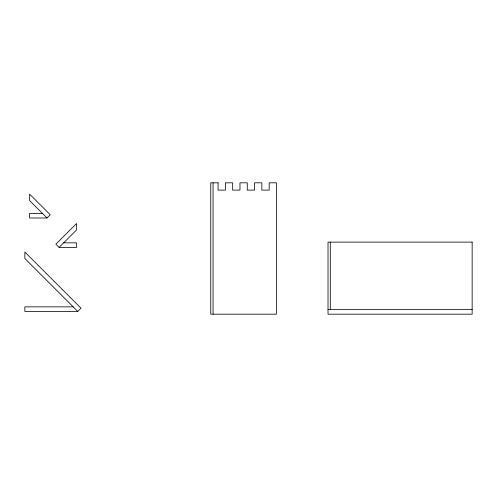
<?xml version="1.0" encoding="UTF-8"?>
<svg xmlns="http://www.w3.org/2000/svg" width="497" height="497" viewBox="0 0 497 497"><rect width="100%" height="100%" fill="white"/><g stroke="black" fill="none" stroke-linecap="round" stroke-linejoin="round"><path stroke-width="0.75" d="M47.029 217.99L50.253 214.76L29.615 194.122L29.615 200.571L47.029 217.99L29.615 217.99L29.615 213.424L42.469 213.424M59.106 247.4L76.526 229.981L76.526 223.532L55.881 244.176L59.106 247.4L76.526 247.4L76.526 242.84L63.672 242.84M77.793 311.414L81.017 308.19L24.85 252.022L24.85 258.477L77.793 311.414L24.85 311.414L24.85 306.854L73.227 306.854M328.02 309.619L472.15 309.619M330.3 242.114L330.3 309.619M213.058 182.821L213.058 314.179M218.077 182.821L210.778 182.821L210.778 314.179L276.456 314.179L276.456 182.821L269.163 182.821L269.163 190.115L261.863 190.115L261.863 182.821L254.563 182.821L254.563 190.115L247.27 190.115L247.27 182.821L239.97 182.821L239.97 190.115L232.671 190.115L232.671 182.821L225.371 182.821L225.371 190.115L218.077 190.115L218.077 182.821M472.15 242.114L328.02 242.114L328.02 314.179L472.15 314.179L472.15 242.114"/></g></svg>
